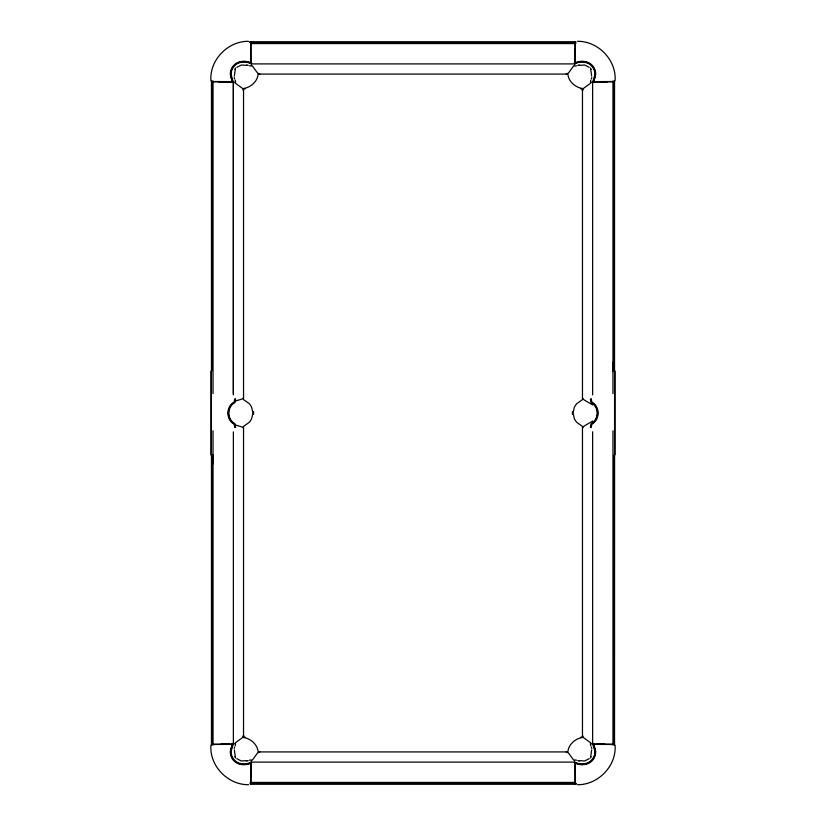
<?xml version="1.0" encoding="UTF-8"?>
<svg xmlns="http://www.w3.org/2000/svg" width="826" height="826" viewBox="0 0 826 826"><rect width="100%" height="100%" fill="white"/><g stroke="black" fill="none" stroke-linecap="round" stroke-linejoin="round"><path stroke-width="1.24" d="M211.456 745.031L211.456 454.961M211.817 745.031L211.817 454.961M213.036 745.031L213.036 454.961M233.366 394.126L233.366 83.478M582.464 88.485L582.464 399.619L576.796 403.615A14.754 14.754 0 0 0 574.277 407.517L573.089 413L574.287 418.483A14.754 14.754 0 0 0 576.796 422.385L582.464 426.381L582.464 737.515C575.319 738.516 568.433 744.505 567.854 751.928L258.146 751.928C257.567 744.505 250.681 738.516 243.536 737.515L243.536 426.381L249.204 422.385A14.754 14.754 0 0 0 251.724 418.483L252.911 413L251.713 407.517A14.754 14.754 0 0 0 249.204 403.615L243.536 399.619L243.536 88.485C250.681 87.484 257.567 81.495 258.146 74.072L567.854 74.072C568.433 81.495 575.319 87.484 582.464 88.485L582.464 90.891M250.939 776.894L250.939 764.442M575.061 61.558L575.061 49.106M612.964 371.039L612.964 80.969M614.183 371.039L614.183 80.969M614.544 371.039L614.544 80.969M250.794 763.09L250.691 783.957M575.206 62.91L575.309 42.043M590.59 426.608L591.148 423.655C599.149 419.247 599.149 406.97 591.148 402.561L590.611 400.734M232.416 82.538L233.087 81.413L231.094 74.536A11.203 11.192 0 0 1 231.951 69.838C234.935 61.63 244.434 60.69 251.362 63.654L251.672 62.962M593.584 743.462L592.913 744.587L594.906 751.464A11.203 11.192 0 0 1 594.049 756.162C591.065 764.37 581.566 765.31 574.638 762.346L574.328 763.038M253.592 414.425L253.592 411.575M572.408 411.575L572.408 414.425M234.914 398.71L234.037 402.148C225.87 406.702 225.87 419.515 234.037 424.068L234.914 427.517M591.086 427.517L591.963 424.068C600.13 419.515 600.13 406.702 591.963 402.148L591.086 398.71M235.751 399.226L235.08 399.195L234.439 402.386C226.376 406.857 226.376 419.36 234.439 423.831L235.08 427.032L235.751 427.001M590.249 427.001L590.92 427.032L591.561 423.831C599.624 419.36 599.624 406.857 591.561 402.386L590.92 399.195L590.249 399.226M210.919 745.341C209.401 765.95 227.935 784.999 248.492 784.7M615.081 80.659C616.599 60.05 598.065 41.001 577.508 41.3M234.347 749.874L235.265 756.585M591.653 76.126L590.735 69.415M251.672 763.038L251.362 762.346C244.434 765.299 234.935 764.37 231.951 756.151A11.203 11.192 0 0 1 231.084 751.464L233.087 744.587L232.416 743.462M574.328 62.962L574.638 63.654C581.566 60.701 591.065 61.63 594.049 69.849A11.203 11.192 0 0 1 594.916 74.536L592.913 81.413L593.584 82.538M212.963 431.564L213.067 430.78M251.362 762.346L251.383 759.92L249.431 760.188M574.638 63.654L574.617 66.08L576.569 65.812M243.536 735.305L242.493 737.608L235.255 742.884M582.464 90.695L583.507 88.392L590.745 83.116M235.183 745.837L235.616 743.813L233.066 743.761M590.817 80.163L590.383 82.187L592.934 82.239M235.389 400.734L234.852 402.561C226.851 406.97 226.851 419.247 234.852 423.655L235.41 426.608M234.192 748.397L234.698 747.055M591.302 78.945L591.808 77.603M235.265 69.415L234.347 76.126M590.735 756.585L591.653 749.874M582.588 428.002L584.158 426.04L592.634 421.064L592.634 422.757M234.821 69.188L235.544 68.011M590.456 757.989L591.179 756.812M250.949 62.838C244.197 59.668 234.078 61.238 231.218 69.58A12.018 12.018 0 0 0 230.309 74.526L232.323 81.795M575.051 763.162C581.803 766.332 591.922 764.762 594.782 756.42A12.018 12.018 0 0 0 595.691 751.474L593.677 744.205M243.412 397.925L242.493 398.886L235.792 400.93M573.729 65.791L568.464 73.029L566.151 74.072M252.271 760.209L257.536 752.971L259.849 751.928M236.773 67.329L241.316 65.037L246.726 65.357M589.227 758.671L584.684 760.963L579.274 760.643M575.526 63.303C582.33 59.317 591.664 62.136 594.513 69.694A11.554 11.554 0 0 1 595.412 74.526A10.666 10.666 0 0 1 594.276 79.007L593.347 81.309L593.832 82.29M250.474 762.697C243.67 766.683 234.336 763.864 231.486 756.306A11.554 11.543 0 0 1 230.588 751.474A10.666 10.666 0 0 1 231.724 746.993L232.653 744.691L232.168 743.71M579.274 65.357L584.684 65.037L589.227 67.329M246.726 760.643L241.316 760.963L236.773 758.671M243.536 89.084L245.518 88.63M580.482 737.37L582.464 736.916M232.168 82.29L232.653 81.309L231.724 79.007A10.666 10.666 0 0 1 230.588 74.526A11.554 11.554 0 0 1 231.486 69.694C234.336 62.136 243.66 59.317 250.474 63.303M593.832 743.71L593.347 744.691L594.276 746.993A10.666 10.666 0 0 1 595.412 751.474A11.554 11.554 0 0 1 594.513 756.306C591.664 763.864 582.34 766.683 575.526 762.697M248.492 41.3C227.935 41.001 209.401 60.05 210.919 80.659M577.508 784.7C598.065 784.999 616.599 765.95 615.081 745.341M614.523 81.506L593.584 81.64M211.415 744.494L232.416 744.36M249.586 41.992L575.877 41.992M249.586 42.353L575.877 42.353M575.877 43.572L250.877 43.572L250.939 45.089M251.434 63.901L575.061 63.901M213.046 81.784L233.366 81.784L233.366 394.89M612.954 81.784L592.634 81.784L592.634 394.89M218.57 81.784L231.022 81.784M594.978 81.784L607.43 81.784M220.883 744.216L229.773 744.216M596.227 744.216L605.117 744.216M213.046 744.216L233.366 744.216L233.366 431.874M612.954 744.216L592.634 744.216L592.634 431.781M250.939 762.099L574.566 762.099M250.123 782.428L575.123 782.428L575.061 780.911M250.123 783.647L576.414 783.647M250.123 784.008L576.414 784.008M232.416 81.64L211.477 81.506M593.584 744.36L614.585 744.494M233.066 82.239L235.616 82.187L235.183 80.163M592.934 743.761L590.383 743.813L590.817 745.837M249.431 65.812L251.383 66.08L251.362 63.654M576.569 760.188L574.617 759.92L574.638 762.346M259.849 74.072L257.536 73.029L252.271 65.791M566.151 751.928L568.464 752.971L573.729 760.209M580.482 88.63L582.464 89.084M243.536 736.916L245.518 737.37M234.574 424.709L242.493 427.114L243.412 428.075M593.677 81.795L595.691 74.526A12.018 12.018 0 0 0 594.782 69.58C591.922 61.238 581.803 59.668 575.051 62.838M232.323 744.205L230.309 751.474A12.018 12.018 0 0 0 231.218 756.42C234.078 764.762 244.197 766.332 250.949 763.162M235.255 83.116L242.493 88.392L243.536 90.695M590.745 742.884L583.507 737.608L582.464 735.305M590.456 68.011L591.179 69.188M234.821 756.812L235.544 757.989M582.588 397.998L584.158 399.96L592.634 404.936L592.634 403.243M591.302 747.055L591.808 748.397M234.192 77.603L234.698 78.945M612.933 430.78L613.037 431.564M575.309 784.029L575.206 763.09M250.691 41.971L250.794 62.91M615.029 371.204L615.029 454.796M614.596 370.781L614.544 745.031M614.183 454.961L614.183 745.031M612.964 362.16L612.964 393.63M612.964 432.37L612.964 745.031M575.061 43.572L575.061 62.704M575.061 780.105L575.061 764.442M250.939 45.895L250.939 61.558M250.939 763.296L250.939 782.428M243.536 735.109L243.536 737.515M213.036 80.969L213.036 393.63M213.036 432.37L213.036 463.84M211.817 80.969L211.817 371.039M211.456 80.969L211.456 371.039M211.404 370.781L211.404 455.219M210.971 371.204L210.971 454.796M248.203 760.632A11.998 11.998 0 0 1 246.85 761.128M246.85 64.872A11.998 11.998 0 0 1 248.203 65.368M579.15 761.128A11.998 11.998 0 0 1 577.797 760.632M577.797 65.368A11.998 11.998 0 0 1 579.15 64.872"/></g></svg>
